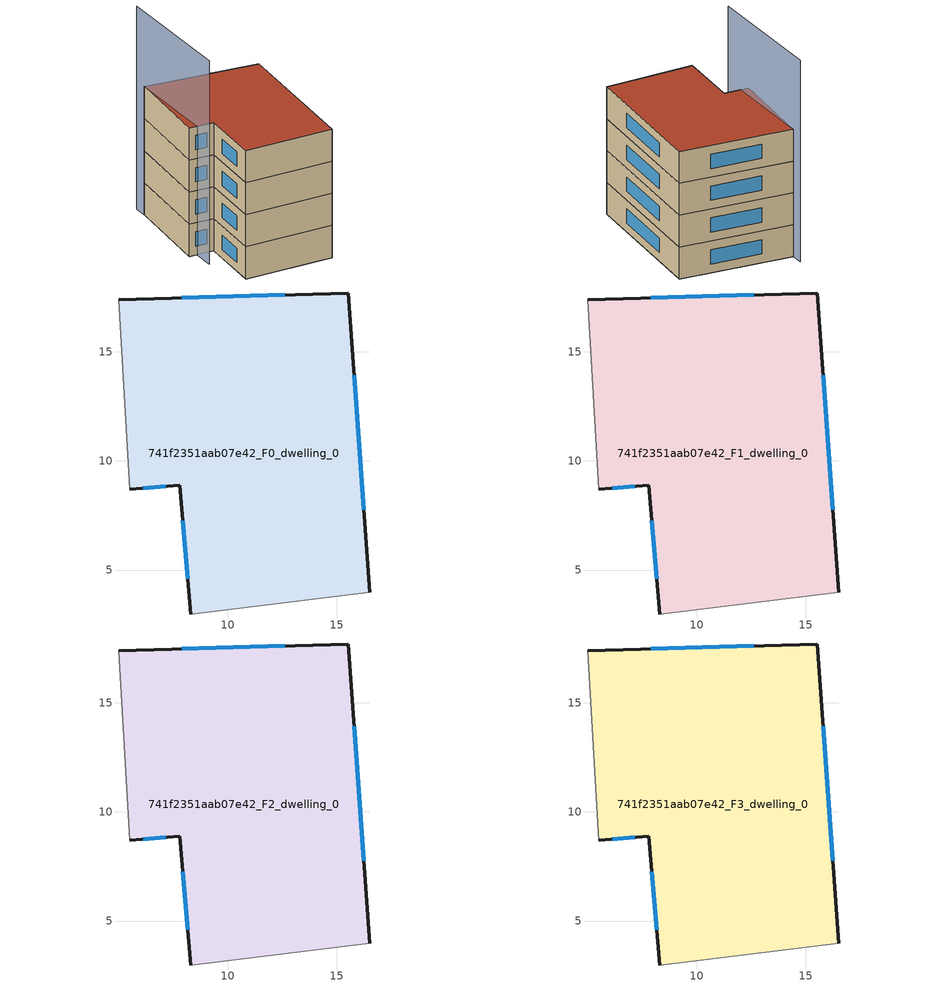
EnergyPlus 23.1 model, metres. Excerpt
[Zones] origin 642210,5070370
741f2351aab07e42_F0_dwelling_0
 floor ground (EU_floor_Construction): 16.52,3.99 15.52,17.7 5.01,17.4 5.51,8.69 7.81,8.89 8.31,2.99 z0
 wall outside (EU_wall_Construction): 5.01,17.4 15.52,17.7 16.52,3.99 / 8.31,2.99 7.81,8.89 5.51,8.69 z0:3
 wall adiabatic (EU_wall_Construction): 5.51,8.69 5.01,17.4 / 16.52,3.99 8.31,2.99 z0:3
 window (EU_Window_Construction): 7.18,8.84 6.14,8.75 / 7.9,17.48 12.63,17.61 / 15.79,13.92 16.24,7.76 / 8.17,4.61 7.95,7.27 z0.83:2.17
741f2351aab07e42_F1_dwelling_0
 floor to 741f2351aab07e42_F0_dwelling_0 (EU_floor_Construction): 16.52,3.99 15.52,17.7 5.01,17.4 5.51,8.69 7.81,8.89 8.31,2.99 z3
 wall outside (EU_wall_Construction): 5.01,17.4 15.52,17.7 16.52,3.99 / 8.31,2.99 7.81,8.89 5.51,8.69 z3:6
 wall adiabatic (EU_wall_Construction): 5.51,8.69 5.01,17.4 / 16.52,3.99 8.31,2.99 z3:6
 window (EU_Window_Construction): 7.18,8.84 6.14,8.75 / 7.9,17.48 12.63,17.61 / 15.79,13.92 16.24,7.76 / 8.17,4.61 7.95,7.27 z3.83:5.17
741f2351aab07e42_F2_dwelling_0
 floor to 741f2351aab07e42_F1_dwelling_0 (EU_floor_Construction): 16.52,3.99 15.52,17.7 5.01,17.4 5.51,8.69 7.81,8.89 8.31,2.99 z6
 wall outside (EU_wall_Construction): 5.01,17.4 15.52,17.7 16.52,3.99 / 8.31,2.99 7.81,8.89 5.51,8.69 z6:9
 wall adiabatic (EU_wall_Construction): 5.51,8.69 5.01,17.4 / 16.52,3.99 8.31,2.99 z6:9
 window (EU_Window_Construction): 7.18,8.84 6.14,8.75 / 7.9,17.48 12.63,17.61 / 15.79,13.92 16.24,7.76 / 8.17,4.61 7.95,7.27 z6.83:8.17
741f2351aab07e42_F3_dwelling_0
 floor to 741f2351aab07e42_F2_dwelling_0 (EU_floor_Construction): 16.52,3.99 15.52,17.7 5.01,17.4 5.51,8.69 7.81,8.89 8.31,2.99 z9
 wall outside (EU_wall_Construction): 5.01,17.4 15.52,17.7 16.52,3.99 / 8.31,2.99 7.81,8.89 5.51,8.69 z9:12
 wall adiabatic (EU_wall_Construction): 5.51,8.69 5.01,17.4 / 16.52,3.99 8.31,2.99 z9:12
 window (EU_Window_Construction): 7.18,8.84 6.14,8.75 / 7.9,17.48 12.63,17.61 / 15.79,13.92 16.24,7.76 / 8.17,4.61 7.95,7.27 z9.83:11.17
 roof outside (EU_roof_Construction): 15.52,17.7 16.52,3.99 8.31,2.99 7.81,8.89 5.51,8.69 5.01,17.4 z12
shading: 4.84,18.57 6.55,6.75 z0:19
[Building]
EU S2 Campaign: North Axis=0; Terrain=City; Solar Distribution=FullExterior
[Site:Location]
Lyon-Bron: Latitude=45.75; Longitude=5; Time Zone=1; Elevation=198
[SizingPeriod:WeatherFileDays]
AnnualSizingPeriod: Begin Month=1; Begin Day of Month=1; End Month=12; End Day of Month=31; Day of Week for Start Day=Monday; Use Weather File Daylight Saving Period=No; Use Weather File Rain and Snow Indicators=No
[MATERIAL]
EU_InternalMass_Material: Roughness=MediumRough; Thickness=0.1; Conductivity=1; Density=1800; Specific Heat=900; Thermal Absorptance=0.9; Solar Absorptance=0.7; Visible Absorptance=0.7
[MATERIAL:NOMASS] Roughness=MediumRough; Thermal Absorptance=0.9; Solar Absorptance=0.7; Visible Absorptance=0.7
Name | Thermal Resistance
EU_wall_NoMass | 0.87146
EU_roof_NoMass | 0.842276
EU_floor_NoMass | 0.496999
[WINDOWMATERIAL:SIMPLEGLAZINGSYSTEM]
EU_Window_SimpleGlazing: UFactor=2.2525; Solar Heat Gain Coefficient=0.76; Visible Transmittance=0.76
[CONSTRUCTION]
EU_wall_Construction: EU_wall_NoMass
EU_roof_Construction: EU_roof_NoMass
EU_floor_Construction: EU_floor_NoMass
EU_InternalMass_Construction: EU_InternalMass_Material
EU_Window_Construction: EU_Window_SimpleGlazing
[ZONE] Type=1; Multiplier=1; Ceiling Height=autocalculate; Floor Area=autocalculate; Part of Total Floor Area=Yes
Name | Volume
741f2351aab07e42_F0_dwelling_0; 741f2351aab07e42_F1_dwelling_0; 741f2351aab07e42_F2_dwelling_0 | 410.638
741f2351aab07e42_F3_dwelling_0 | 1231.91
[INTERNALMASS] Construction=EU_InternalMass_Construction; Surface Area=136.879
Name | Zone or ZoneList
741f2351aab07e42_F0_dwelling_0_EU_InternalMass | 741f2351aab07e42_F0_dwelling_0
741f2351aab07e42_F1_dwelling_0_EU_InternalMass | 741f2351aab07e42_F1_dwelling_0
741f2351aab07e42_F2_dwelling_0_EU_InternalMass | 741f2351aab07e42_F2_dwelling_0
741f2351aab07e42_F3_dwelling_0_EU_InternalMass | 741f2351aab07e42_F3_dwelling_0
[OTHEREQUIPMENT] Fuel Type=Electricity; Design Level Calculation Method=Watts/Area; Power per Zone Floor Area=1; Fraction Latent=0; Fraction Radiant=0; Fraction Lost=0; Carbon Dioxide Generation Rate=0; EndUse Subcategory=EU_Step8_InternalGains
Name | Zone or ZoneList or Space or SpaceList | Schedule
EU_Step8_InternalGain_741f2351aab07e42_F0_dwelling_0_f000 | 741f2351aab07e42_F0_dwelling_0 | EU_Step8_GainSchedule_741f2351aab07e42_F0_dwelling_0_f000
EU_Step8_InternalGain_741f2351aab07e42_F1_dwelling_0_f000 | 741f2351aab07e42_F1_dwelling_0 | EU_Step8_GainSchedule_741f2351aab07e42_F1_dwelling_0_f000
EU_Step8_InternalGain_741f2351aab07e42_F2_dwelling_0_f000 | 741f2351aab07e42_F2_dwelling_0 | EU_Step8_GainSchedule_741f2351aab07e42_F2_dwelling_0_f000
EU_Step8_InternalGain_741f2351aab07e42_F3_dwelling_0_f000 | 741f2351aab07e42_F3_dwelling_0 | EU_Step8_GainSchedule_741f2351aab07e42_F3_dwelling_0_f000
[ZONEVENTILATION:DESIGNFLOWRATE] Schedule=EU_AlwaysOn; Design Flow Rate Calculation Method=AirChanges/Hour; Air Changes per Hour=0.425; Ventilation Type=Natural; Fan Pressure Rise=0; Fan Total Efficiency=1; Constant Term Coefficient=1; Temperature Term Coefficient=0; Velocity Term Coefficient=0; Velocity Squared Term Coefficient=0; Minimum Indoor Temperature=-100; Maximum Indoor Temperature=100; Delta Temperature=-100; Minimum Outdoor Temperature=-100; Maximum Outdoor Temperature=100; Maximum Wind Speed=40
Name | Zone or ZoneList or Space or SpaceList
EU_ConstantAir_741f2351aab07e42_F0_dwelling_0 | 741f2351aab07e42_F0_dwelling_0
EU_ConstantAir_741f2351aab07e42_F1_dwelling_0 | 741f2351aab07e42_F1_dwelling_0
EU_ConstantAir_741f2351aab07e42_F2_dwelling_0 | 741f2351aab07e42_F2_dwelling_0
EU_ConstantAir_741f2351aab07e42_F3_dwelling_0 | 741f2351aab07e42_F3_dwelling_0
[HVACTEMPLATE:THERMOSTAT] Constant Heating Setpoint=20; Constant Cooling Setpoint=50
EU_HeatOnly_741f2351aab07e42_F0_dwelling_0; EU_HeatOnly_741f2351aab07e42_F1_dwelling_0; EU_HeatOnly_741f2351aab07e42_F2_dwelling_0; EU_HeatOnly_741f2351aab07e42_F3_dwelling_0
[HVACTEMPLATE:ZONE:IDEALLOADSAIRSYSTEM] System Availability Schedule=EU_AlwaysOn; Maximum Heating Supply Air Temperature=50; Minimum Cooling Supply Air Temperature=13; Maximum Heating Supply Air Humidity Ratio=0.0156; Minimum Cooling Supply Air Humidity Ratio=0.0077; Heating Limit=NoLimit; Cooling Limit=NoLimit; Heating Availability Schedule=EU_AlwaysOn; Cooling Availability Schedule=EU_CoolingOff; Dehumidification Control Type=ConstantSensibleHeatRatio; Cooling Sensible Heat Ratio=0.7; Dehumidification Setpoint=60; Humidification Control Type=None; Humidification Setpoint=30; Outdoor Air Method=None; Outdoor Air Flow Rate per Person=0.00944; Outdoor Air Flow Rate per Zone Floor Area=0; Outdoor Air Flow Rate per Zone=0; Demand Controlled Ventilation Type=None; Outdoor Air Economizer Type=NoEconomizer; Heat Recovery Type=None; Sensible Heat Recovery Effectiveness=0.7; Latent Heat Recovery Effectiveness=0.65
Name | Template Thermostat
741f2351aab07e42_F0_dwelling_0 | EU_HeatOnly_741f2351aab07e42_F0_dwelling_0
741f2351aab07e42_F1_dwelling_0 | EU_HeatOnly_741f2351aab07e42_F1_dwelling_0
741f2351aab07e42_F2_dwelling_0 | EU_HeatOnly_741f2351aab07e42_F2_dwelling_0
741f2351aab07e42_F3_dwelling_0 | EU_HeatOnly_741f2351aab07e42_F3_dwelling_0
[SIZING:ZONE] Zone Cooling Design Supply Air Temperature Input Method=SupplyAirTemperature; Zone Cooling Design Supply Air Temperature=13; Zone Heating Design Supply Air Temperature Input Method=SupplyAirTemperature; Zone Heating Design Supply Air Temperature=50; Zone Cooling Design Supply Air Humidity Ratio=0.008; Zone Heating Design Supply Air Humidity Ratio=0.008; Cooling Design Air Flow Method=DesignDay; Cooling Design Air Flow Rate=0; Cooling Minimum Air Flow per Zone Floor Area=0.000762; Cooling Minimum Air Flow=0; Cooling Minimum Air Flow Fraction=0.2; Heating Design Air Flow Method=DesignDay; Heating Design Air Flow Rate=0; Heating Maximum Air Flow per Zone Floor Area=0.002032; Heating Maximum Air Flow=0.141576; Heating Maximum Air Flow Fraction=0.3; Account for Dedicated Outdoor Air System=No; Dedicated Outdoor Air System Control Strategy=NeutralSupplyAir; Dedicated Outdoor Air Low Setpoint Temperature for Design=autosize; Dedicated Outdoor Air High Setpoint Temperature for Design=autosize; Zone Load Sizing Method=Sensible Load Only No Latent Load; Zone Latent Cooling Design Supply Air Humidity Ratio Input Method=HumidityRatioDifference; Zone Cooling Design Supply Air Humidity Ratio Difference=0.005; Zone Latent Heating Design Supply Air Humidity Ratio Input Method=HumidityRatioDifference; Zone Humidification Design Supply Air Humidity Ratio Difference=0.005
741f2351aab07e42_F0_dwelling_0; 741f2351aab07e42_F1_dwelling_0; 741f2351aab07e42_F2_dwelling_0; 741f2351aab07e42_F3_dwelling_0
[SCHEDULE:CONSTANT]
Name | Hourly Value
EU_AlwaysOn | 1
EU_CoolingOff | 0
[SCHEDULE:FILE] Column Number=1; Rows to Skip at Top=0; Number of Hours of Data=8760; Column Separator=Comma; Interpolate to Timestep=No; Minutes per Item=60; Adjust Schedule for Daylight Savings=Yes
Name | File
EU_Step8_GainSchedule_741f2351aab07e42_F0_dwelling_0_f000 | ../../schedules/741f2351aab07e42/741f2351aab07e42_F0_dwelling_0_f000_gain.csv
EU_Step8_GainSchedule_741f2351aab07e42_F1_dwelling_0_f000 | ../../schedules/741f2351aab07e42/741f2351aab07e42_F1_dwelling_0_f000_gain.csv
EU_Step8_GainSchedule_741f2351aab07e42_F2_dwelling_0_f000 | ../../schedules/741f2351aab07e42/741f2351aab07e42_F2_dwelling_0_f000_gain.csv
EU_Step8_GainSchedule_741f2351aab07e42_F3_dwelling_0_f000 | ../../schedules/741f2351aab07e42/741f2351aab07e42_F3_dwelling_0_f000_gain.csv
